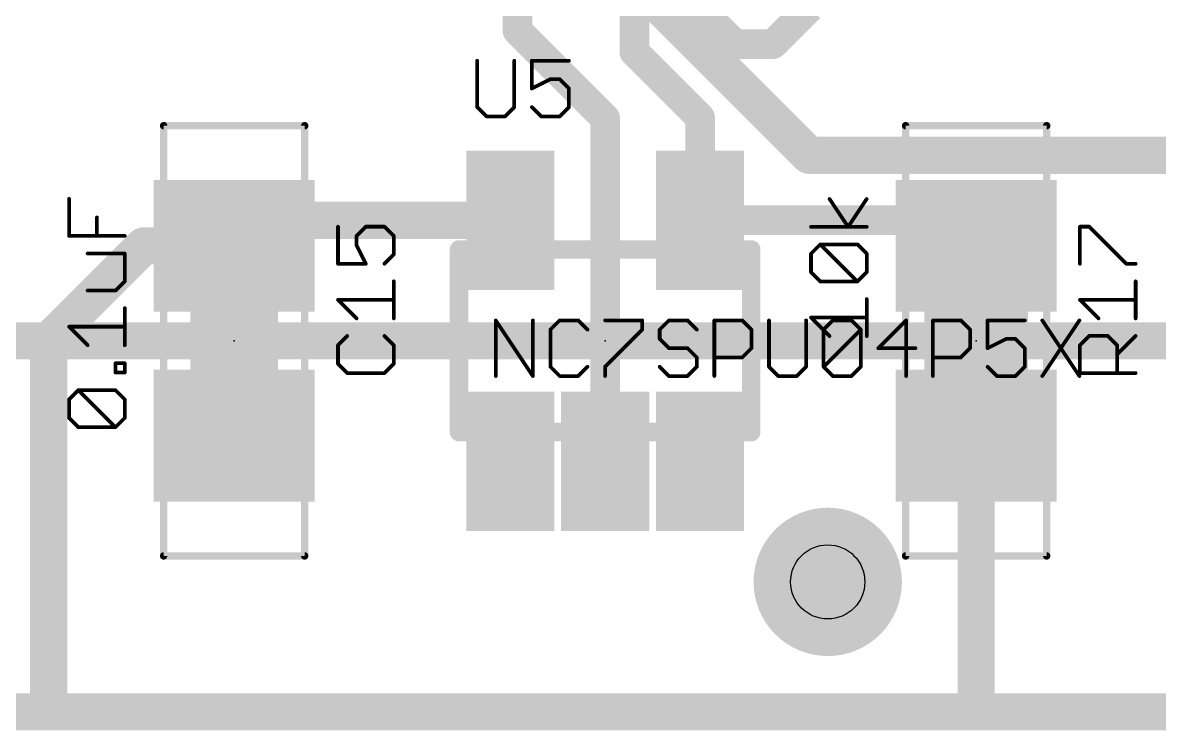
# Model space of a CAD drawing. Extents: x -27 to 80, y -11 to 53.
# Drawn here: x 27.76 to 35.54, y 8.76 to 13.61 of the extents above; entities that cross this region are included whole.
import ezdxf

# ---------------------------------------------------------------- set-up
doc = ezdxf.new("R2010")
doc.units = 0
for name, color, linetype in [('1', 12, 'CONTINUOUS'), ('16', 132, 'CONTINUOUS'), ('18', 110, 'CONTINUOUS'), ('21', 53, 'CONTINUOUS'), ('23', 53, 'CONTINUOUS'), ('25', 253, 'CONTINUOUS'), ('27', 253, 'CONTINUOUS'), ('29', 253, 'CONTINUOUS'), ('31', 253, 'CONTINUOUS'), ('35', 253, 'CONTINUOUS'), ('39', 12, 'CONTINUOUS'), ('44', 253, 'CONTINUOUS'), ('51', 53, 'CONTINUOUS')]:
    doc.layers.add(name, color=color, linetype=linetype)

# ---------------------------------------------------------------- blocks, each defined once
blk = doc.blocks.new('RECT')
blk.add_solid([(-0.5, -0.5), (0.5, -0.5), (-0.5, 0.5), (0.5, 0.5)])
blk = doc.blocks.new('ROUNDV')
at = {"const_width": 0.5}
blk.add_lwpolyline([(0, -0.25, 1), (0, 0.25, 1), (0, -0.25)], format="xyb", dxfattribs=at)

msp = doc.modelspace()

# ---------------------------------------------------------------- linework, layer by layer
at = {"layer": '1'}
for points, const_width in [([(31.15, 13.554), (31.15, 14.57)], 0.2032), ([(31.95, 13.408), (31.95, 14.57)], 0.2032), ([(32.35, 13.751), (32.639, 13.462)], 0.2032), ([(32.899, 13.462), (33.15, 13.713)], 0.2032), ([(31.75, 12.954), (31.15, 13.554)], 0.2032), ([(32.639, 13.462), (32.899, 13.462)], 0.2032), ([(32.4, 12.958), (31.95, 13.408)], 0.2032), ([(31.75, 10.605), (31.75, 12.954)], 0.2032), ([(32.4, 12.255), (32.4, 12.958)], 0.2032), ([(29.21, 12.08), (29.385, 12.255)], 0.254), ([(29.385, 12.255), (31.1, 12.255)], 0.254), ([(32.4, 12.255), (34.115, 12.255)], 0.2032), ([(34.115, 12.255), (34.29, 12.08)], 0.2032), ([(27.94, 11.43), (28.59, 12.08)], 0.254), ([(28.59, 12.08), (29.21, 12.08)], 0.254), ([(27.94, 8.89), (27.94, 11.43)], 0.254), ([(34.29, 8.89), (34.29, 10.78)], 0.254), ([(25.4, 8.89), (27.94, 8.89)], 0.254), ([(27.94, 8.89), (34.29, 8.89)], 0.254), ([(34.29, 8.89), (36.83, 8.89)], 0.254)]:
    msp.add_lwpolyline(points, dxfattribs=dict(at, const_width=const_width))
for points, const_width in [([(31.1859, 13.5899, 1), (31.1141, 13.5181)], 0.1016), ([(31.0992, 13.554, 1), (31.2008, 13.554)], 0.1016), ([(32.639, 13.5128, 1), (32.639, 13.4112)], 0.1016), ([(32.6031, 13.4261, 1), (32.6749, 13.4979)], 0.1016), ([(32.8631, 13.4979, 1), (32.9349, 13.4261)], 0.1016), ([(32.899, 13.4112, 1), (32.899, 13.5128)], 0.1016), ([(31.9859, 13.4439, 1), (31.9141, 13.3721)], 0.1016), ([(31.8992, 13.408, 1), (32.0008, 13.408)], 0.1016), ([(31.8008, 12.954, 1), (31.6992, 12.954)], 0.1016), ([(31.7141, 12.9181, 1), (31.7859, 12.9899)], 0.1016), ([(32.4508, 12.958, 1), (32.3492, 12.958)], 0.1016), ([(32.3641, 12.9221, 1), (32.4359, 12.9939)], 0.1016), ([(29.385, 12.3185, 1), (29.385, 12.1915)], 0.127), ([(29.4299, 12.2101, 1), (29.3401, 12.2999)], 0.127), ([(31.1, 12.1915, 1), (31.1, 12.3185)], 0.127), ([(32.4, 12.3058, 1), (32.4, 12.2042)], 0.1016), ([(32.3492, 12.255, 1), (32.4508, 12.255)], 0.1016), ([(34.1509, 12.2909, 1), (34.0791, 12.2191)], 0.1016), ([(34.115, 12.2042, 1), (34.115, 12.3058)], 0.1016), ([(28.59, 12.1435, 1), (28.59, 12.0165)], 0.127), ([(28.6349, 12.0351, 1), (28.5451, 12.1249)], 0.127), ([(29.1651, 12.1249, 1), (29.2549, 12.0351)], 0.127), ([(29.21, 12.0165, 1), (29.21, 12.1435)], 0.127), ([(34.2541, 12.0441, 1), (34.3259, 12.1159)], 0.1016), ([(28.0035, 11.43, 1), (27.8765, 11.43)], 0.127), ([(27.8951, 11.4749, 1), (27.9849, 11.3851)], 0.127), ([(34.3535, 10.78, 1), (34.2265, 10.78)], 0.127), ([(31.6992, 10.605, 1), (31.8008, 10.605)], 0.1016), ([(27.94, 8.9535, 1), (27.94, 8.8265)], 0.127), ([(27.8765, 8.89, 1), (28.0035, 8.89)], 0.127), ([(27.94, 8.8265, 1), (27.94, 8.9535)], 0.127), ([(34.29, 8.9535, 1), (34.29, 8.8265)], 0.127), ([(34.2265, 8.89, 1), (34.3535, 8.89)], 0.127), ([(34.29, 8.8265, 1), (34.29, 8.9535)], 0.127)]:
    msp.add_lwpolyline(points, format="xyb", dxfattribs=dict(at, const_width=const_width))
at = {"layer": '16', "const_width": 0.254}
for points in [[(29.083, 16.764), (33.147, 12.7)], [(33.147, 12.7), (49.53, 12.7)], [(17.78, 11.43), (41.91, 11.43)]]:
    msp.add_lwpolyline(points, dxfattribs=at)
at = {"layer": '16', "const_width": 0.127}
for points in [[(33.147, 12.7635, 1), (33.147, 12.6365)], [(33.1021, 12.6551, 1), (33.1919, 12.7449)]]:
    msp.add_lwpolyline(points, format="xyb", dxfattribs=at)
at = {"layer": '21', "const_width": 0.4064}
msp.add_lwpolyline([(29.2405, 11.43), (29.1795, 11.43)], dxfattribs=at)
at = {"layer": '21', "const_width": 0.2032}
for points in [[(29.1795, 11.5316, 1), (29.1795, 11.3284)], [(29.2405, 11.3284, 1), (29.2405, 11.5316)]]:
    msp.add_lwpolyline(points, format="xyb", dxfattribs=at)
at = {"layer": '23'}
for p in [(29.21, 11.43), (31.75, 11.43), (34.29, 11.43)]:
    msp.add_point(p, dxfattribs=at)
at = {"layer": '25', "const_width": 0.0254}
for points in [[(30.8737, 13.348), (30.8737, 13.0303)], [(31.1279, 13.0303), (31.1279, 13.348)], [(31.5021, 13.348), (31.2479, 13.348)], [(31.2479, 13.348), (31.2479, 13.1574)], [(31.2479, 13.1574), (31.375, 13.2209)], [(31.375, 13.2209), (31.4386, 13.2209)], [(31.4386, 13.2209), (31.5021, 13.1574)], [(31.5021, 13.1574), (31.5021, 13.0303)], [(30.8737, 13.0303), (30.9373, 12.9667)], [(31.0644, 12.9667), (31.1279, 13.0303)], [(31.3115, 12.9667), (31.2479, 13.0303)], [(31.5021, 13.0303), (31.4386, 12.9667)], [(30.9373, 12.9667), (31.0644, 12.9667)], [(31.4386, 12.9667), (31.3115, 12.9667)], [(29.9209, 12.2117), (29.9209, 11.9575)], [(30.048, 12.1482), (30.1115, 12.2117)], [(30.1115, 12.2117), (30.2386, 12.2117)], [(30.2386, 12.2117), (30.3022, 12.1482)], [(35.0009, 11.9575), (35.0009, 12.2117)], [(35.0009, 12.2117), (35.0644, 12.2117)], [(35.0644, 12.2117), (35.3186, 11.9575)], [(30.048, 12.0846), (30.048, 12.1482)], [(30.3022, 12.1482), (30.3022, 12.021)], [(30.1115, 11.9575), (30.048, 12.0846)], [(30.3022, 12.021), (30.2386, 11.9575)], [(29.9209, 11.9575), (30.1115, 11.9575)], [(35.3186, 11.9575), (35.3822, 11.9575)], [(30.3022, 11.5833), (30.3022, 11.8375)], [(35.3822, 11.5833), (35.3822, 11.8375)], [(30.048, 11.5833), (29.9209, 11.7104)], [(29.9209, 11.7104), (30.3022, 11.7104)], [(35.128, 11.5833), (35.0009, 11.7104)], [(35.0009, 11.7104), (35.3822, 11.7104)], [(29.9844, 11.4633), (29.9209, 11.3997)], [(30.3022, 11.3997), (30.2386, 11.4633)], [(35.0009, 11.3997), (35.0644, 11.4633)], [(35.0644, 11.4633), (35.1915, 11.4633)], [(35.1915, 11.4633), (35.2551, 11.3997)], [(35.2551, 11.3362), (35.3822, 11.4633)], [(29.9209, 11.3997), (29.9209, 11.2726)], [(30.3022, 11.2726), (30.3022, 11.3997)], [(35.0009, 11.2091), (35.0009, 11.3997)], [(35.2551, 11.3997), (35.2551, 11.2091)], [(29.9209, 11.2726), (29.9844, 11.2091)], [(30.2386, 11.2091), (30.3022, 11.2726)], [(29.9844, 11.2091), (30.2386, 11.2091)], [(35.3822, 11.2091), (35.0009, 11.2091)]]:
    msp.add_lwpolyline(points, dxfattribs=at)
at = {"layer": '25', "const_width": 0.0127}
for points in [[(30.8801, 13.348, 1), (30.8674, 13.348)], [(31.1343, 13.348, 1), (31.1216, 13.348)], [(31.2479, 13.3544, 1), (31.2479, 13.3417)], [(31.2543, 13.348, 1), (31.2416, 13.348)], [(31.5021, 13.3417, 1), (31.5021, 13.3544)], [(31.375, 13.2273, 1), (31.375, 13.2146)], [(31.3779, 13.2152, 1), (31.3722, 13.2266)], [(31.4431, 13.2254, 1), (31.4341, 13.2164)], [(31.4386, 13.2146, 1), (31.4386, 13.2273)], [(31.2451, 13.163, 1), (31.2507, 13.1517)], [(31.2416, 13.1574, 1), (31.2543, 13.1574)], [(31.5085, 13.1574, 1), (31.4958, 13.1574)], [(31.4976, 13.1529, 1), (31.5066, 13.1619)], [(30.8782, 13.0347, 1), (30.8692, 13.0258)], [(30.8674, 13.0303, 1), (30.8801, 13.0303)], [(31.1216, 13.0303, 1), (31.1343, 13.0303)], [(31.1324, 13.0258, 1), (31.1234, 13.0347)], [(31.2524, 13.0347, 1), (31.2434, 13.0258)], [(31.4958, 13.0303, 1), (31.5085, 13.0303)], [(31.5066, 13.0258, 1), (31.4976, 13.0347)], [(30.9373, 12.9731, 1), (30.9373, 12.9604)], [(30.9328, 12.9622, 1), (30.9417, 12.9712)], [(31.0599, 12.9712, 1), (31.0689, 12.9622)], [(31.0644, 12.9604, 1), (31.0644, 12.9731)], [(31.3115, 12.9731, 1), (31.3115, 12.9604)], [(31.307, 12.9622, 1), (31.3159, 12.9712)], [(31.4341, 12.9712, 1), (31.4431, 12.9622)], [(31.4386, 12.9604, 1), (31.4386, 12.9731)], [(29.9272, 12.2117, 1), (29.9145, 12.2117)], [(30.1115, 12.2181, 1), (30.1115, 12.2054)], [(30.116, 12.2072, 1), (30.107, 12.2162)], [(30.2431, 12.2162, 1), (30.2342, 12.2072)], [(30.2386, 12.2054, 1), (30.2386, 12.2181)], [(35.0072, 12.2117, 1), (34.9945, 12.2117)], [(35.0009, 12.2181, 1), (35.0009, 12.2054)], [(35.0689, 12.2162, 1), (35.0599, 12.2072)], [(35.0644, 12.2054, 1), (35.0644, 12.2181)], [(30.0543, 12.1482, 1), (30.0416, 12.1482)], [(30.0435, 12.1526, 1), (30.0525, 12.1437)], [(30.3086, 12.1482, 1), (30.2959, 12.1482)], [(30.2977, 12.1437, 1), (30.3067, 12.1526)], [(30.0416, 12.0846, 1), (30.0543, 12.0846)], [(30.0537, 12.0874, 1), (30.0423, 12.0818)], [(30.2959, 12.021, 1), (30.3086, 12.021)], [(30.3067, 12.0166, 1), (30.2977, 12.0255)], [(29.9209, 11.9638, 1), (29.9209, 11.9511)], [(29.9145, 11.9575, 1), (29.9272, 11.9575)], [(30.1059, 11.9547, 1), (30.1172, 11.9603)], [(30.1115, 11.9511, 1), (30.1115, 11.9638)], [(30.2342, 11.962, 1), (30.2431, 11.953)], [(34.9945, 11.9575, 1), (35.0072, 11.9575)], [(35.3186, 11.9638, 1), (35.3186, 11.9511)], [(35.3142, 11.953, 1), (35.3231, 11.962)], [(35.3822, 11.9511, 1), (35.3822, 11.9638)], [(30.3086, 11.8375, 1), (30.2959, 11.8375)], [(35.3886, 11.8375, 1), (35.3759, 11.8375)], [(29.9254, 11.7149, 1), (29.9164, 11.7059)], [(29.9209, 11.7167, 1), (29.9209, 11.704)], [(30.3022, 11.704, 1), (30.3022, 11.7167)], [(35.0054, 11.7149, 1), (34.9964, 11.7059)], [(35.0009, 11.7167, 1), (35.0009, 11.704)], [(35.3822, 11.704, 1), (35.3822, 11.7167)], [(30.0435, 11.5788, 1), (30.0525, 11.5878)], [(30.2959, 11.5833, 1), (30.3086, 11.5833)], [(35.1235, 11.5788, 1), (35.1325, 11.5878)], [(35.3759, 11.5833, 1), (35.3886, 11.5833)], [(29.9889, 11.4588, 1), (29.9799, 11.4678)], [(30.2431, 11.4678, 1), (30.2342, 11.4588)], [(35.0644, 11.4696, 1), (35.0644, 11.4569)], [(35.0689, 11.4588, 1), (35.0599, 11.4678)], [(35.196, 11.4678, 1), (35.187, 11.4588)], [(35.1915, 11.4569, 1), (35.1915, 11.4696)], [(35.3867, 11.4588, 1), (35.3777, 11.4678)], [(29.9272, 11.3997, 1), (29.9145, 11.3997)], [(29.9164, 11.4042, 1), (29.9254, 11.3953)], [(30.3086, 11.3997, 1), (30.2959, 11.3997)], [(30.2977, 11.3953, 1), (30.3067, 11.4042)], [(35.0072, 11.3997, 1), (34.9945, 11.3997)], [(34.9964, 11.4042, 1), (35.0054, 11.3953)], [(35.2614, 11.3997, 1), (35.2487, 11.3997)], [(35.2506, 11.3953, 1), (35.2596, 11.4042)], [(29.9254, 11.2771, 1), (29.9164, 11.2681)], [(30.3067, 11.2681, 1), (30.2977, 11.2771)], [(35.2506, 11.3407, 1), (35.2596, 11.3317)], [(29.9145, 11.2726, 1), (29.9272, 11.2726)], [(29.9844, 11.2154, 1), (29.9844, 11.2027)], [(29.9799, 11.2046, 1), (29.9889, 11.2136)], [(30.2342, 11.2136, 1), (30.2431, 11.2046)], [(30.2386, 11.2027, 1), (30.2386, 11.2154)], [(30.2959, 11.2726, 1), (30.3086, 11.2726)], [(35.0009, 11.2154, 1), (35.0009, 11.2027)], [(34.9945, 11.2091, 1), (35.0072, 11.2091)], [(35.2487, 11.2091, 1), (35.2614, 11.2091)], [(35.3822, 11.2027, 1), (35.3822, 11.2154)]]:
    msp.add_lwpolyline(points, format="xyb", dxfattribs=at)
at = {"layer": '27', "const_width": 0.0127}
for points in [[(28.0857, 12.4022, 1), (28.073, 12.4022)], [(33.2918, 12.4045, 1), (33.2812, 12.3975)], [(33.546, 12.3975, 1), (33.5354, 12.4045)], [(28.2764, 12.2751, 1), (28.2637, 12.2751)], [(33.1594, 12.2167, 1), (33.1594, 12.204)], [(33.4083, 12.2139, 1), (33.4189, 12.2068)], [(33.4083, 12.2068, 1), (33.4189, 12.2139)], [(33.5407, 12.204, 1), (33.5407, 12.2167)], [(28.073, 12.148, 1), (28.0857, 12.148)], [(28.0794, 12.1543, 1), (28.0794, 12.1416)], [(28.2637, 12.148, 1), (28.2764, 12.148)], [(28.4607, 12.1416, 1), (28.4607, 12.1543)], [(33.2229, 12.0967, 1), (33.2229, 12.084)], [(33.2274, 12.0949, 1), (33.2184, 12.0859)], [(33.2274, 12.0859, 1), (33.2184, 12.0949)], [(33.4816, 12.0949, 1), (33.4727, 12.0859)], [(33.4771, 12.084, 1), (33.4771, 12.0967)], [(28.2065, 12.0343, 1), (28.2065, 12.0216)], [(28.4671, 12.028, 1), (28.4544, 12.028)], [(28.4607, 12.0216, 1), (28.4607, 12.0343)], [(33.1657, 12.0268, 1), (33.153, 12.0268)], [(33.1549, 12.0313, 1), (33.1639, 12.0223)], [(33.547, 12.0268, 1), (33.5344, 12.0268)], [(33.5362, 12.0223, 1), (33.5452, 12.0313)], [(33.1639, 11.9042, 1), (33.1549, 11.8952)], [(33.153, 11.8997, 1), (33.1657, 11.8997)], [(33.5344, 11.8997, 1), (33.547, 11.8997)], [(33.5452, 11.8952, 1), (33.5362, 11.9042)], [(28.4544, 11.8373, 1), (28.4671, 11.8373)], [(28.4652, 11.8328, 1), (28.4562, 11.8418)], [(33.2229, 11.8425, 1), (33.2229, 11.8298)], [(33.2184, 11.8317, 1), (33.2274, 11.8406)], [(33.4727, 11.8406, 1), (33.4816, 11.8317)], [(33.4727, 11.8317, 1), (33.4816, 11.8406)], [(33.4771, 11.8298, 1), (33.4771, 11.8425)], [(28.2065, 11.7801, 1), (28.2065, 11.7674)], [(28.3927, 11.7783, 1), (28.4016, 11.7693)], [(28.3971, 11.7674, 1), (28.3971, 11.7801)], [(33.547, 11.7162, 1), (33.5344, 11.7162)], [(28.4671, 11.6538, 1), (28.4544, 11.6538)], [(33.1639, 11.5935, 1), (33.1549, 11.5846)], [(33.1594, 11.5954, 1), (33.1594, 11.5827)], [(33.5407, 11.5827, 1), (33.5407, 11.5954)], [(28.0839, 11.5312, 1), (28.0749, 11.5222)], [(28.0794, 11.533, 1), (28.0794, 11.5203)], [(28.4607, 11.5203, 1), (28.4607, 11.533)], [(31.0071, 11.57, 1), (30.9944, 11.57)], [(31.006, 11.5735, 1), (30.9954, 11.5665)], [(31.2613, 11.57, 1), (31.2486, 11.57)], [(31.3813, 11.5065, 1), (31.3686, 11.5065)], [(31.3704, 11.511, 1), (31.3794, 11.502)], [(31.4385, 11.5764, 1), (31.4385, 11.5637)], [(31.4429, 11.5655, 1), (31.434, 11.5745)], [(31.5701, 11.5745, 1), (31.5611, 11.5655)], [(31.5656, 11.5637, 1), (31.5656, 11.5764)], [(31.6246, 11.502, 1), (31.6336, 11.511)], [(31.7491, 11.5764, 1), (31.7491, 11.5637)], [(32.0097, 11.57, 1), (31.997, 11.57)], [(32.0078, 11.502, 1), (31.9988, 11.511)], [(32.0033, 11.5637, 1), (32.0033, 11.5764)], [(32.1188, 11.511, 1), (32.1278, 11.502)], [(32.1297, 11.5065, 1), (32.117, 11.5065)], [(32.1869, 11.5764, 1), (32.1869, 11.5637)], [(32.1914, 11.5655, 1), (32.1824, 11.5745)], [(32.3185, 11.5745, 1), (32.3095, 11.5655)], [(32.314, 11.5637, 1), (32.314, 11.5764)], [(32.373, 11.502, 1), (32.382, 11.511)], [(32.4975, 11.5764, 1), (32.4975, 11.5637)], [(32.5039, 11.57, 1), (32.4912, 11.57)], [(32.6927, 11.5745, 1), (32.6837, 11.5655)], [(32.6882, 11.5637, 1), (32.6882, 11.5764)], [(32.7581, 11.5065, 1), (32.7454, 11.5065)], [(32.7473, 11.502, 1), (32.7562, 11.511)], [(32.8781, 11.57, 1), (32.8654, 11.57)], [(33.1323, 11.57, 1), (33.1196, 11.57)], [(33.2414, 11.511, 1), (33.2504, 11.502)], [(33.2523, 11.5065, 1), (33.2396, 11.5065)], [(33.3095, 11.5764, 1), (33.3095, 11.5637)], [(33.314, 11.5655, 1), (33.305, 11.5745)], [(33.4411, 11.5745, 1), (33.4321, 11.5655)], [(33.4366, 11.5637, 1), (33.4366, 11.5764)], [(33.5065, 11.5065, 1), (33.4938, 11.5065)], [(33.5046, 11.502, 1), (33.4957, 11.511)], [(33.4957, 11.502, 1), (33.5046, 11.511)], [(33.8172, 11.57, 1), (33.8045, 11.57)], [(33.8153, 11.5655, 1), (33.8063, 11.5745)], [(34.0007, 11.57, 1), (33.988, 11.57)], [(33.9944, 11.5764, 1), (33.9944, 11.5637)], [(34.1895, 11.5745, 1), (34.1805, 11.5655)], [(34.185, 11.5637, 1), (34.185, 11.5764)], [(34.2549, 11.5065, 1), (34.2422, 11.5065)], [(34.2441, 11.502, 1), (34.2531, 11.511)], [(34.3686, 11.5764, 1), (34.3686, 11.5637)], [(34.3749, 11.57, 1), (34.3622, 11.57)], [(34.6228, 11.5637, 1), (34.6228, 11.5764)], [(34.748, 11.5735, 1), (34.7375, 11.5665)], [(35.0023, 11.5665, 1), (34.9917, 11.5735)], [(31.997, 11.5065, 1), (32.0097, 11.5065)], [(32.1278, 11.4474, 1), (32.1188, 11.4384)], [(32.117, 11.4429, 1), (32.1297, 11.4429)], [(33.282, 11.4575, 1), (33.291, 11.4664)], [(33.5344, 11.4619, 1), (33.547, 11.4619)], [(34.4957, 11.4493, 1), (34.4957, 11.4366)], [(34.4985, 11.4372, 1), (34.4928, 11.4486)], [(34.5637, 11.4474, 1), (34.5547, 11.4384)], [(34.5592, 11.4366, 1), (34.5592, 11.4493)], [(28.202, 11.3951, 1), (28.211, 11.4041)], [(28.4544, 11.3996, 1), (28.4671, 11.3996)], [(32.1869, 11.3857, 1), (32.1869, 11.373)], [(32.1824, 11.3749, 1), (32.1914, 11.3839)], [(32.3185, 11.3839, 1), (32.3095, 11.3749)], [(32.314, 11.373, 1), (32.314, 11.3857)], [(32.7454, 11.3794, 1), (32.7581, 11.3794)], [(32.7562, 11.3749, 1), (32.7473, 11.3839)], [(33.6201, 11.3857, 1), (33.6201, 11.373)], [(33.6157, 11.3839, 1), (33.6246, 11.3749)], [(33.8744, 11.373, 1), (33.8744, 11.3857)], [(34.2422, 11.3794, 1), (34.2549, 11.3794)], [(34.2531, 11.3749, 1), (34.2441, 11.3839)], [(34.3657, 11.385, 1), (34.3714, 11.3737)], [(34.3622, 11.3794, 1), (34.3749, 11.3794)], [(34.6291, 11.3794, 1), (34.6164, 11.3794)], [(34.6183, 11.3749, 1), (34.6273, 11.3839)], [(28.3971, 11.2824, 1), (28.3971, 11.2697)], [(28.4035, 11.276, 1), (28.3908, 11.276)], [(28.4671, 11.276, 1), (28.4544, 11.276)], [(28.4607, 11.2697, 1), (28.4607, 11.2824)], [(32.3839, 11.3158, 1), (32.3712, 11.3158)], [(32.373, 11.3113, 1), (32.382, 11.3203)], [(32.4975, 11.3222, 1), (32.4975, 11.3095)], [(32.6837, 11.3203, 1), (32.6927, 11.3113)], [(32.6882, 11.3095, 1), (32.6882, 11.3222)], [(33.9944, 11.3222, 1), (33.9944, 11.3095)], [(34.1805, 11.3203, 1), (34.1895, 11.3113)], [(34.185, 11.3095, 1), (34.185, 11.3222)], [(28.3971, 11.2188, 1), (28.3971, 11.2061)], [(28.3908, 11.2125, 1), (28.4035, 11.2125)], [(28.4544, 11.2125, 1), (28.4671, 11.2125)], [(28.4607, 11.2061, 1), (28.4607, 11.2188)], [(31.3794, 11.2567, 1), (31.3704, 11.2478)], [(31.3686, 11.2523, 1), (31.3813, 11.2523)], [(31.6336, 11.2478, 1), (31.6246, 11.2567)], [(31.7555, 11.2523, 1), (31.7428, 11.2523)], [(31.7446, 11.2567, 1), (31.7536, 11.2478)], [(32.1278, 11.2567, 1), (32.1188, 11.2478)], [(32.3712, 11.2523, 1), (32.3839, 11.2523)], [(32.382, 11.2478, 1), (32.373, 11.2567)], [(32.8762, 11.2567, 1), (32.8672, 11.2478)], [(32.8654, 11.2523, 1), (32.8781, 11.2523)], [(33.1196, 11.2523, 1), (33.1323, 11.2523)], [(33.1304, 11.2478, 1), (33.1215, 11.2567)], [(33.2504, 11.2567, 1), (33.2414, 11.2478)], [(33.2414, 11.2567, 1), (33.2504, 11.2478)], [(33.2396, 11.2523, 1), (33.2523, 11.2523)], [(33.4938, 11.2523, 1), (33.5065, 11.2523)], [(33.5046, 11.2478, 1), (33.4957, 11.2567)], [(34.373, 11.2567, 1), (34.3641, 11.2478)], [(34.6164, 11.2523, 1), (34.6291, 11.2523)], [(34.6273, 11.2478, 1), (34.6183, 11.2567)], [(30.9944, 11.1887, 1), (31.0071, 11.1887)], [(31.2486, 11.1887, 1), (31.2613, 11.1887)], [(31.2496, 11.1852, 1), (31.2602, 11.1922)], [(31.4385, 11.1951, 1), (31.4385, 11.1824)], [(31.434, 11.1842, 1), (31.4429, 11.1932)], [(31.5611, 11.1932, 1), (31.5701, 11.1842)], [(31.5656, 11.1824, 1), (31.5656, 11.1951)], [(31.7428, 11.1887, 1), (31.7555, 11.1887)], [(32.1869, 11.1951, 1), (32.1869, 11.1824)], [(32.1824, 11.1842, 1), (32.1914, 11.1932)], [(32.3095, 11.1932, 1), (32.3185, 11.1842)], [(32.314, 11.1824, 1), (32.314, 11.1951)], [(32.4912, 11.1887, 1), (32.5039, 11.1887)], [(32.9353, 11.1951, 1), (32.9353, 11.1824)], [(32.9308, 11.1842, 1), (32.9398, 11.1932)], [(33.0579, 11.1932, 1), (33.0669, 11.1842)], [(33.0624, 11.1824, 1), (33.0624, 11.1951)], [(33.3095, 11.1951, 1), (33.3095, 11.1824)], [(33.305, 11.1842, 1), (33.314, 11.1932)], [(33.4321, 11.1932, 1), (33.4411, 11.1842)], [(33.4366, 11.1824, 1), (33.4366, 11.1951)], [(33.8045, 11.1887, 1), (33.8172, 11.1887)], [(33.988, 11.1887, 1), (34.0007, 11.1887)], [(34.4321, 11.1951, 1), (34.4321, 11.1824)], [(34.4276, 11.1842, 1), (34.4366, 11.1932)], [(34.5547, 11.1932, 1), (34.5637, 11.1842)], [(34.5592, 11.1824, 1), (34.5592, 11.1951)], [(34.7375, 11.1922, 1), (34.748, 11.1852)], [(34.9917, 11.1852, 1), (35.0023, 11.1922)], [(28.1429, 11.0988, 1), (28.1429, 11.0861)], [(28.1474, 11.097, 1), (28.1384, 11.088)], [(28.1474, 11.088, 1), (28.1384, 11.097)], [(28.4016, 11.097, 1), (28.3927, 11.088)], [(28.3971, 11.0861, 1), (28.3971, 11.0988)], [(28.0857, 11.0289, 1), (28.073, 11.0289)], [(28.0749, 11.0334, 1), (28.0839, 11.0244)], [(28.4671, 11.0289, 1), (28.4544, 11.0289)], [(28.4562, 11.0244, 1), (28.4652, 11.0334)], [(28.073, 10.9018, 1), (28.0857, 10.9018)], [(28.0839, 10.9063, 1), (28.0749, 10.8973)], [(28.4544, 10.9018, 1), (28.4671, 10.9018)], [(28.4652, 10.8973, 1), (28.4562, 10.9063)], [(28.1429, 10.8446, 1), (28.1429, 10.8319)], [(28.1384, 10.8338, 1), (28.1474, 10.8428)], [(28.3927, 10.8428, 1), (28.4016, 10.8338)], [(28.3927, 10.8338, 1), (28.4016, 10.8428)], [(28.3971, 10.8319, 1), (28.3971, 10.8446)]]:
    msp.add_lwpolyline(points, format="xyb", dxfattribs=at)
at = {"layer": '27', "const_width": 0.0254}
for points in [[(28.0794, 12.148), (28.0794, 12.4022)], [(33.4136, 12.2104), (33.2865, 12.401)], [(33.5407, 12.401), (33.4136, 12.2104)], [(28.27, 12.148), (28.27, 12.2751)], [(33.5407, 12.2104), (33.1594, 12.2104)], [(28.4607, 12.148), (28.0794, 12.148)], [(33.1594, 12.0268), (33.2229, 12.0904)], [(33.2229, 12.0904), (33.4771, 12.0904)], [(33.4771, 11.8362), (33.2229, 12.0904)], [(33.4771, 12.0904), (33.5407, 12.0268)], [(28.4607, 12.028), (28.2065, 12.028)], [(28.4607, 11.8373), (28.4607, 12.028)], [(33.1594, 11.8997), (33.1594, 12.0268)], [(33.5407, 12.0268), (33.5407, 11.8997)], [(33.2229, 11.8362), (33.1594, 11.8997)], [(33.5407, 11.8997), (33.4771, 11.8362)], [(28.3971, 11.7738), (28.4607, 11.8373)], [(33.4771, 11.8362), (33.2229, 11.8362)], [(28.2065, 11.7738), (28.3971, 11.7738)], [(33.5407, 11.4619), (33.5407, 11.7162)], [(28.4607, 11.3996), (28.4607, 11.6538)], [(33.2865, 11.4619), (33.1594, 11.5891)], [(33.1594, 11.5891), (33.5407, 11.5891)], [(28.2065, 11.3996), (28.0794, 11.5267)], [(28.0794, 11.5267), (28.4607, 11.5267)], [(31.0007, 11.1887), (31.0007, 11.57)], [(31.0007, 11.57), (31.2549, 11.1887)], [(31.2549, 11.1887), (31.2549, 11.57)], [(31.4385, 11.57), (31.3749, 11.5065)], [(31.3749, 11.5065), (31.3749, 11.2523)], [(31.5656, 11.57), (31.4385, 11.57)], [(31.6291, 11.5065), (31.5656, 11.57)], [(31.7491, 11.57), (32.0033, 11.57)], [(32.0033, 11.5065), (31.7491, 11.2523)], [(32.0033, 11.57), (32.0033, 11.5065)], [(32.1869, 11.57), (32.1233, 11.5065)], [(32.1233, 11.5065), (32.1233, 11.4429)], [(32.314, 11.57), (32.1869, 11.57)], [(32.3775, 11.5065), (32.314, 11.57)], [(32.4975, 11.1887), (32.4975, 11.57)], [(32.4975, 11.57), (32.6882, 11.57)], [(32.6882, 11.57), (32.7517, 11.5065)], [(32.7517, 11.5065), (32.7517, 11.3794)], [(32.8717, 11.57), (32.8717, 11.2523)], [(33.1259, 11.2523), (33.1259, 11.57)], [(33.2459, 11.5065), (33.3095, 11.57)], [(33.2459, 11.2523), (33.2459, 11.5065)], [(33.2459, 11.2523), (33.5002, 11.5065)], [(33.3095, 11.57), (33.4366, 11.57)], [(33.4366, 11.57), (33.5002, 11.5065)], [(33.5002, 11.5065), (33.5002, 11.2523)], [(33.8108, 11.57), (33.6201, 11.3794)], [(33.8108, 11.1887), (33.8108, 11.57)], [(33.9944, 11.1887), (33.9944, 11.57)], [(33.9944, 11.57), (34.185, 11.57)], [(34.185, 11.57), (34.2486, 11.5065)], [(34.2486, 11.5065), (34.2486, 11.3794)], [(34.6228, 11.57), (34.3686, 11.57)], [(34.3686, 11.57), (34.3686, 11.3794)], [(34.7428, 11.57), (34.997, 11.1887)], [(34.997, 11.57), (34.7428, 11.1887)], [(32.1233, 11.4429), (32.1869, 11.3794)], [(34.3686, 11.3794), (34.4957, 11.4429)], [(34.4957, 11.4429), (34.5592, 11.4429)], [(34.5592, 11.4429), (34.6228, 11.3794)], [(32.1869, 11.3794), (32.314, 11.3794)], [(32.314, 11.3794), (32.3775, 11.3158)], [(32.7517, 11.3794), (32.6882, 11.3158)], [(33.6201, 11.3794), (33.8744, 11.3794)], [(34.2486, 11.3794), (34.185, 11.3158)], [(34.6228, 11.3794), (34.6228, 11.2523)], [(28.3971, 11.2125), (28.3971, 11.276)], [(28.3971, 11.276), (28.4607, 11.276)], [(28.4607, 11.276), (28.4607, 11.2125)], [(32.3775, 11.3158), (32.3775, 11.2523)], [(32.6882, 11.3158), (32.4975, 11.3158)], [(34.185, 11.3158), (33.9944, 11.3158)], [(28.4607, 11.2125), (28.3971, 11.2125)], [(31.3749, 11.2523), (31.4385, 11.1887)], [(31.5656, 11.1887), (31.6291, 11.2523)], [(31.7491, 11.2523), (31.7491, 11.1887)], [(32.1869, 11.1887), (32.1233, 11.2523)], [(32.3775, 11.2523), (32.314, 11.1887)], [(32.8717, 11.2523), (32.9353, 11.1887)], [(33.0624, 11.1887), (33.1259, 11.2523)], [(33.3095, 11.1887), (33.2459, 11.2523)], [(33.5002, 11.2523), (33.4366, 11.1887)], [(34.4321, 11.1887), (34.3686, 11.2523)], [(34.6228, 11.2523), (34.5592, 11.1887)], [(31.4385, 11.1887), (31.5656, 11.1887)], [(32.314, 11.1887), (32.1869, 11.1887)], [(32.9353, 11.1887), (33.0624, 11.1887)], [(33.4366, 11.1887), (33.3095, 11.1887)], [(34.5592, 11.1887), (34.4321, 11.1887)], [(28.0794, 11.0289), (28.1429, 11.0925)], [(28.1429, 11.0925), (28.3971, 11.0925)], [(28.3971, 10.8383), (28.1429, 11.0925)], [(28.3971, 11.0925), (28.4607, 11.0289)], [(28.0794, 10.9018), (28.0794, 11.0289)], [(28.4607, 11.0289), (28.4607, 10.9018)], [(28.1429, 10.8383), (28.0794, 10.9018)], [(28.4607, 10.9018), (28.3971, 10.8383)], [(28.3971, 10.8383), (28.1429, 10.8383)]]:
    msp.add_lwpolyline(points, dxfattribs=at)
at = {"layer": '39', "const_width": 0.0508}
for points in [[(28.727, 9.957), (28.727, 12.903)], [(28.727, 12.903), (29.693, 12.903)], [(29.693, 12.903), (29.693, 9.957)], [(33.807, 9.957), (33.807, 12.903)], [(33.807, 12.903), (34.773, 12.903)], [(34.773, 12.903), (34.773, 9.957)], [(29.693, 9.957), (28.727, 9.957)], [(34.773, 9.957), (33.807, 9.957)]]:
    msp.add_lwpolyline(points, dxfattribs=at)
at = {"layer": '39', "const_width": 0.0254}
for points in [[(28.7397, 12.903, 1), (28.7143, 12.903)], [(28.727, 12.9157, 1), (28.727, 12.8903)], [(29.7057, 12.903, 1), (29.6803, 12.903)], [(29.693, 12.8903, 1), (29.693, 12.9157)], [(33.8197, 12.903, 1), (33.7943, 12.903)], [(33.807, 12.9157, 1), (33.807, 12.8903)], [(34.7857, 12.903, 1), (34.7603, 12.903)], [(34.773, 12.8903, 1), (34.773, 12.9157)], [(28.727, 9.9697, 1), (28.727, 9.9443)], [(28.7143, 9.957, 1), (28.7397, 9.957)], [(29.6803, 9.957, 1), (29.7057, 9.957)], [(29.693, 9.9443, 1), (29.693, 9.9697)], [(33.807, 9.9697, 1), (33.807, 9.9443)], [(33.7943, 9.957, 1), (33.8197, 9.957)], [(34.7603, 9.957, 1), (34.7857, 9.957)], [(34.773, 9.9443, 1), (34.773, 9.9697)]]:
    msp.add_lwpolyline(points, format="xyb", dxfattribs=at)
at = {"layer": '44'}
msp.add_circle((33.274, 9.779), 0.254, dxfattribs=at)
at = {"layer": '51'}
for points, const_width in [([(30.75, 12.0868, 1), (30.75, 12.0232)], 0.0635), ([(30.7817, 12.055, 1), (30.7183, 12.055)], 0.0635), ([(32.7818, 12.055, 1), (32.7182, 12.055)], 0.0635), ([(32.75, 12.0232, 1), (32.75, 12.0868)], 0.0635), ([(29.0241, 11.675, 1), (28.9479, 11.675)], 0.0762), ([(29.4721, 11.675, 1), (29.3959, 11.675)], 0.0762), ([(34.1041, 11.675, 1), (34.0279, 11.675)], 0.0762), ([(34.5521, 11.675, 1), (34.4759, 11.675)], 0.0762), ([(28.9479, 11.185, 1), (29.0241, 11.185)], 0.0762), ([(29.3959, 11.185, 1), (29.4721, 11.185)], 0.0762), ([(34.0279, 11.185, 1), (34.1041, 11.185)], 0.0762), ([(34.4759, 11.185, 1), (34.5521, 11.185)], 0.0762), ([(30.75, 10.8368, 1), (30.75, 10.7732)], 0.0635), ([(30.7183, 10.805, 1), (30.7817, 10.805)], 0.0635), ([(32.7182, 10.805, 1), (32.7818, 10.805)], 0.0635), ([(32.75, 10.7732, 1), (32.75, 10.8368)], 0.0635)]:
    msp.add_lwpolyline(points, format="xyb", dxfattribs=dict(at, const_width=const_width))
for points, const_width in [([(30.75, 10.805), (30.75, 12.055)], 0.127), ([(30.75, 12.055), (32.75, 12.055)], 0.127), ([(32.75, 12.055), (32.75, 10.805)], 0.127), ([(28.986, 11.185), (28.986, 11.675)], 0.1524), ([(29.434, 11.675), (29.434, 11.185)], 0.1524), ([(34.066, 11.185), (34.066, 11.675)], 0.1524), ([(34.514, 11.675), (34.514, 11.185)], 0.1524), ([(30.75, 10.805), (32.75, 10.805)], 0.127)]:
    msp.add_lwpolyline(points, dxfattribs=dict(at, const_width=const_width))

# ---------------------------------------------------------------- block references
at = {"layer": '1', "xscale": 0.4, "yscale": 0.75}
for p in [(31.1, 12.255), (32.4, 12.255), (31.1, 10.605), (31.75, 10.605), (32.4, 10.605)]:
    msp.add_blockref('RECT', p, dxfattribs=at)
at = {"layer": '1', "xscale": 0.7, "yscale": 0.9, "rotation": 270}
for p in [(29.21, 12.08), (34.29, 12.08), (29.21, 10.78), (34.29, 10.78)]:
    msp.add_blockref('RECT', p, dxfattribs=at)
at = {"layer": '18', "xscale": 1.016, "yscale": 1.016}
msp.add_blockref('ROUNDV', (33.274, 9.779), dxfattribs=at)
msp.add_blockref('ROUNDV', (33.274, 9.779), dxfattribs=at)
at = {"layer": '21', "xscale": 0.4064, "yscale": 0.7112, "rotation": 270}
msp.add_blockref('RECT', (34.29, 11.43), dxfattribs=at)
at = {"layer": '29', "xscale": 0.6032, "yscale": 0.9532}
for p in [(31.1, 12.255), (32.4, 12.255), (31.1, 10.605), (31.75, 10.605), (32.4, 10.605)]:
    msp.add_blockref('RECT', p, dxfattribs=at)
at = {"layer": '29', "xscale": 0.9032, "yscale": 1.1032, "rotation": 270}
for p in [(29.21, 12.08), (34.29, 12.08), (29.21, 10.78), (34.29, 10.78)]:
    msp.add_blockref('RECT', p, dxfattribs=at)
at = {"layer": '31'}
for p, xscale, yscale in [((31.1, 12.255), 0.4, 0.75), ((32.4, 12.255), 0.4, 0.75), ((31.0769, 10.6045), 0.3302, 0.6858), ((31.75, 10.6045), 0.3302, 0.6858), ((32.4231, 10.6045), 0.3302, 0.6858)]:
    msp.add_blockref('RECT', p, dxfattribs=dict(at, xscale=xscale, yscale=yscale))
at = {"layer": '31', "xscale": 0.7, "yscale": 0.9, "rotation": 270}
for p in [(29.21, 12.08), (34.29, 12.08), (29.21, 10.78), (34.29, 10.78)]:
    msp.add_blockref('RECT', p, dxfattribs=at)
at = {"layer": '35', "xscale": 0.3998, "yscale": 0.6, "rotation": 270}
for p in [(29.21, 11.43), (34.29, 11.43)]:
    msp.add_blockref('RECT', p, dxfattribs=at)
at = {"layer": '51', "xscale": 0.3, "yscale": 0.5999, "rotation": 270}
for p in [(29.2051, 11.834), (34.2852, 11.834), (29.2051, 11.0212), (34.2852, 11.0212)]:
    msp.add_blockref('RECT', p, dxfattribs=at)

doc.saveas('drawing.dxf')
